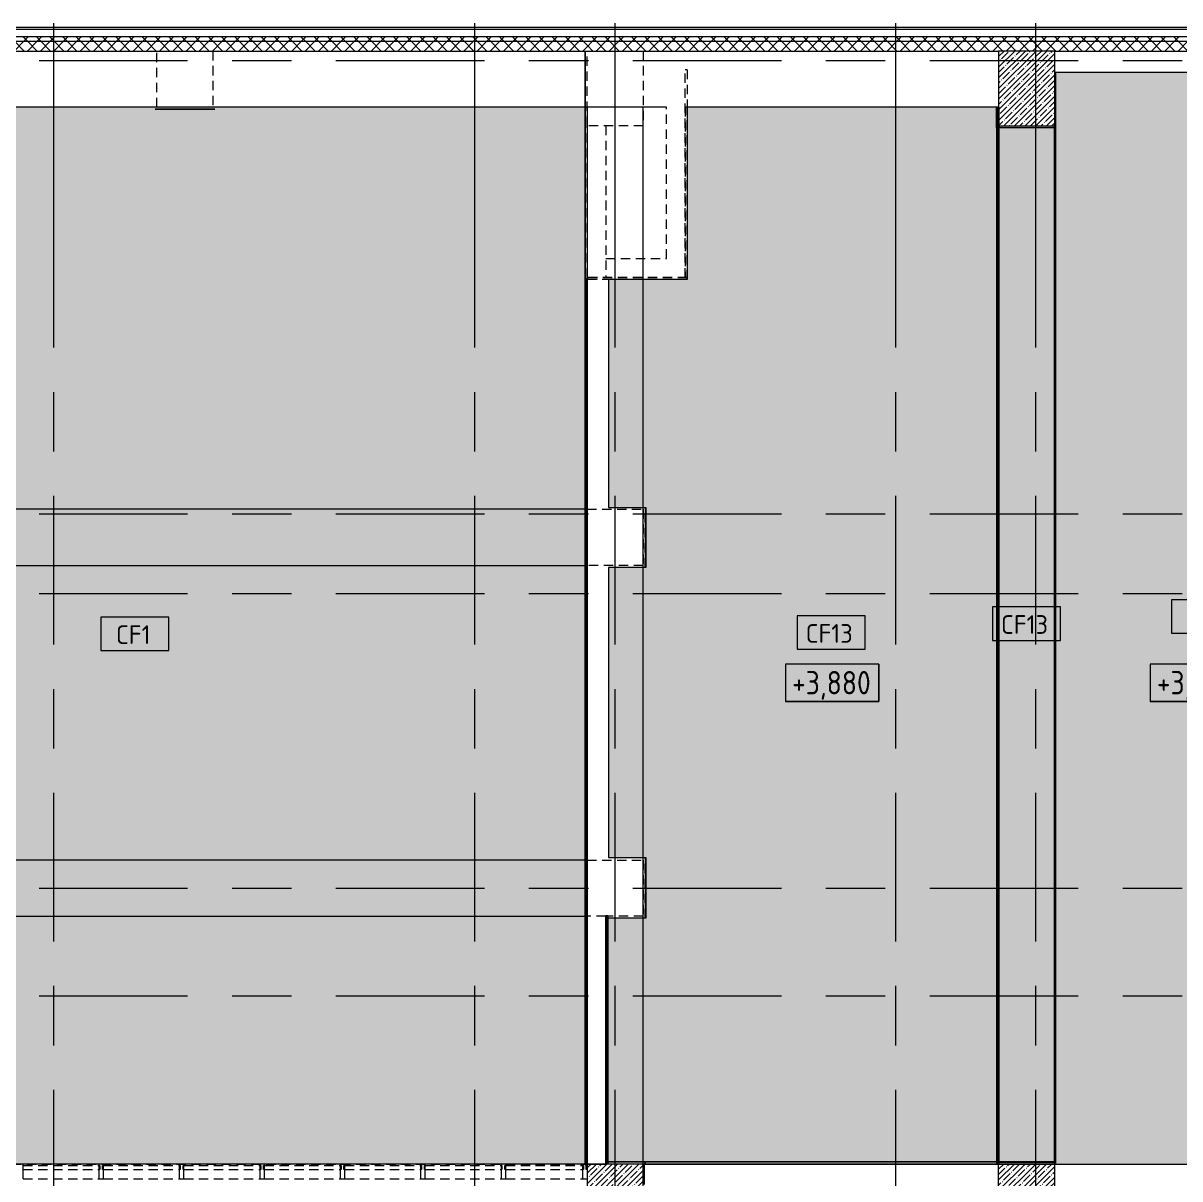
# Model space of a CAD drawing. Header units: millimetres. Extents: x -2911 to 191903, y -8553 to 29000.
# Drawn here: x 7680 to 20049, y 15042 to 27398 of the extents above; entities that cross this region are included whole.
import ezdxf

# ---------------------------------------------------------------- set-up
doc = ezdxf.new("R2010")
doc.units = ezdxf.units.MM
doc.linetypes.add('200_ШТРИХ__ш1_п0_6_', pattern=[160, 100, -60])
doc.linetypes.add('Осевая', pattern=[3175, 635, -476.25, 1587.5, -476.25])
for name, color, linetype, lineweight in [('A-CLNG', 7, 'Continuous', 9), ('A-CLNG-IDEN', 7, 'Continuous', 9), ('A-CLNG-PATT', 7, 'Continuous', 9), ('A-DETL-MBND', 7, '200_ШТРИХ__ш1_п0_6_', 9), ('A-DETL-MBND-1', 7, 'Continuous', 9), ('A-FLOR', 7, 'Continuous', 9), ('A-FLOR-1', 7, 'Continuous', 35), ('A-WALL', 7, 'Continuous', 9), ('G-ANNO-DIMS', 7, 'Continuous', 9), ('I-WALL', 7, 'Continuous', 9), ('S-COLS', 7, 'Continuous', 9), ('Оси', 7, 'Continuous', 9), ('Оси-2', 7, 'Осевая', 9)]:
    doc.layers.add(name, color=color, linetype=linetype, lineweight=lineweight)
for name, color, linetype, lineweight, true_color in [('A-WALL-1', 7, 'Continuous', 25, 0x3c3c3c), ('A-WALL-3', 7, 'Continuous', 13, 0x3c3c3c), ('A-WALL-FNSH-1', 7, 'Continuous', 9, 0x3c3c3c), ('A-WALL-FNSH-2', 7, 'Continuous', 13, 0x3c3c3c)]:
    doc.layers.add(name, color=color, linetype=linetype, lineweight=lineweight, true_color=true_color)
doc.styles.add('GOST Common', font='GOST_Common.ttf', dxfattribs={"width": 0.9, "height": 250})
doc.styles.add('GOST Common_1', font='GOST_Common.ttf', dxfattribs={"height": 200})
pattern_1 = [(45, (0, 0), (-70.71068, 70.71068), []), (135, (0, 0), (-70.71068, -70.71068), [])]
pattern_2 = [(45, (0, 0), (-57.02463, 57.02463), []), (45, (57.025, 0), (-57.02463, 57.02463), [100.806, -20.161, 3.353, -16.808])]
pattern_3 = [(0, (0, 0), (121.92, 30.48), [10.058, -81.382, 10.058, -81.382, -487.68]), (0, (0, 0), (121.92, 30.48), [-182.88, 10.058, -172.822, 10.058, -81.382, -213.36]), (0, (0, 0), (121.92, 30.48), [-457.2, 10.058, -50.902, 10.058, -142.342]), (120, (45.72, 15.24), (-87.356454, 90.345817), [10.058, -81.382, 10.058, -81.382, -487.68]), (120, (45.72, 15.24), (-87.356454, 90.345817), [-182.88, 10.058, -172.822, 10.058, -81.382, -213.36]), (120, (45.72, 15.24), (-87.356454, 90.345817), [-457.2, 10.058, -50.902, 10.058, -142.342]), (240, (60.96, 76.2), (-34.563546, -120.825817), [10.058, -81.382, 10.058, -81.382, -487.68]), (240, (60.96, 76.2), (-34.563546, -120.825817), [-182.88, 10.058, -172.822, 10.058, -81.382, -213.36]), (240, (60.96, 76.2), (-34.563546, -120.825817), [-457.2, 10.058, -50.902, 10.058, -142.342])]

# ---------------------------------------------------------------- blocks, each defined once
blk = doc.blocks.new('BSC_Колонна _Прямоугольная - 600х800-24078684-План потолков с обозначением видов отделки и геометрии 2 этажа в осях 1-12')
at = {"layer": 'A-DETL-MBND'}
for p, q in [((-300, -400), (-300, 400)), ((300, 400), (300, -400)), ((300, -400), (-300, -400))]:
    blk.add_line(p, q, dxfattribs=at)
blk = doc.blocks.new('BSC_Колонна _Прямоугольная - 600х600-V3-План потолков с обозначением видов отделки и геометрии 2 этажа в осях 1-12')
at = {"layer": 'S-COLS'}
h = blk.add_hatch(dxfattribs=at)
h.set_pattern_fill('FP_4', color=256, style=0, pattern_type=2)
h.set_pattern_definition([(45, (-14010, -14900), (-57.02463, 57.02463), []), (45, (-13952.975, -14900), (-57.02463, 57.02463), [100.806, -20.161, 3.353, -16.808])])
h.paths.add_polyline_path([(-300, -300), (300, -300), (300, 300), (-300, 300), (-300, -269)])
for p, q in [((300, 300), (-300, 300)), ((-300, 300), (-300, -300)), ((300, -300), (300, 300)), ((-300, -300), (300, -300))]:
    blk.add_line(p, q, dxfattribs=at)
blk = doc.blocks.new('BSC_Колонна _Прямоугольная - 600х600-23295697-План потолков с обозначением видов отделки и геометрии 2 этажа в осях 1-12')
at = {"layer": 'A-DETL-MBND'}
for p, q in [((-300, 300), (300, 300)), ((300, 300), (300, -300)), ((-100, -300), (-300, -300)), ((300, -300), (-80, -300))]:
    blk.add_line(p, q, dxfattribs=at)
blk = doc.blocks.new('BSC_Колонна _Прямоугольная - 600х600-V4-План потолков с обозначением видов отделки и геометрии 2 этажа в осях 1-12')
at = {"layer": 'A-DETL-MBND'}
for p, q in [((-300, 300), (300, 300)), ((300, 300), (300, -300)), ((300, -300), (-300, -300))]:
    blk.add_line(p, q, dxfattribs=at)
blk = doc.blocks.new('BSC_Колонна _Прямоугольная - 600х600-V21-План потолков с обозначением видов отделки и геометрии 2 этажа в осях 1-12')
at = {"layer": 'A-DETL-MBND'}
for p, q in [((-300, -300), (-300, 300)), ((300, 300), (300, -300)), ((300, -300), (-300, -300))]:
    blk.add_line(p, q, dxfattribs=at)
blk = doc.blocks.new('BSC_Колонна _Прямоугольная - 600х800-V27-План потолков с обозначением видов отделки и геометрии 2 этажа в осях 1-12')
at = {"layer": 'S-COLS'}
h = blk.add_hatch(dxfattribs=at)
h.set_pattern_fill('FP_33', color=256, style=0, pattern_type=2)
h.set_pattern_definition([(45, (-18410.26, -26700), (-57.02463, 57.02463), []), (45, (-18353.23, -26700), (-57.02463, 57.02463), [100.806, -20.161, 3.353, -16.808])])
h.paths.add_polyline_path([(-300, -400), (300, -400), (300, 400), (-300, 400)])
for p, q in [((300, 400), (-300, 400)), ((-300, 400), (-300, -400)), ((300, -400), (300, 400)), ((-300, -400), (300, -400))]:
    blk.add_line(p, q, dxfattribs=at)
blk = doc.blocks.new('Прямоугольный импост - Импост структурный с накладкой - 160мм-23771919-План потолков с обозначением видов отделки и геометрии 2 этажа в осях 1-12')
at = {"layer": 'A-DETL-MBND'}
for p, q in [((12840, 15183), (12840, 15200)), ((12840, 15143), (12840, 15183)), ((12840, 15183), (13660, 15183)), ((12840, 15043), (12840, 15143)), ((12840, 15143), (13660, 15143)), ((13660, 15200), (13660, 15183)), ((13660, 15183), (13660, 15143)), ((13660, 15143), (13660, 15043)), ((12840, 15043), (13660, 15043))]:
    blk.add_line(p, q, dxfattribs=at)
blk = doc.blocks.new('Прямоугольный импост - Импост структурный с накладкой - 160мм-23997896-План потолков с обозначением видов отделки и геометрии 2 этажа в осях 1-12')
at = {"layer": 'A-DETL-MBND'}
for p, q in [((-50, 40), (-50, 140)), ((-50, 140), (0, 140)), ((-40, 40), (-50, 40)), ((-50, -17), (-50, 0)), ((-50, 0), (-40, 0)), ((-40, 0), (-40, 40)), ((0, 40), (-10, 40)), ((-10, 40), (-10, 0)), ((-10, 0), (0, 0))]:
    blk.add_line(p, q, dxfattribs=at)
blk = doc.blocks.new('Системная панель - Стекло - 40мм-23997898-План потолков с обозначением видов отделки и геометрии 2 этажа в осях 1-12')
at = {"layer": 'A-DETL-MBND'}
h = blk.add_hatch(dxfattribs=at)
h.set_pattern_fill('FP_37', color=256, style=0, pattern_type=2)
h.set_pattern_definition([(63.435, (-12996.1, -15056), (-1022.33, 3067), [1270, -762, 1270, -762, -1615.61]), (63.435, (-12996.1, -15056), (-1022.33, 3067), [-4064, 508, -1107.6]), (63.435, (-13059.6, -14992.5), (-1022.33, 3067), [1016, -1270, 762, -762, -1869.61]), (63.435, (-13059.6, -14992.5), (-1022.33, 3067), [-3810, 889, -980.6]), (63.435, (-13059.6, -14802), (-1022.33, 3067), [762, -1524, 508, -762, -2123.61]), (63.435, (-13059.6, -14802), (-1022.33, 3067), [-3556, 1143, -980.6]), (63.435, (-12869.1, -14992.5), (-1022.33, 3067), [762, -1524, 635, -25618.6]), (63.435, (-12678.6, -14802), (-1022.33, 3067), [381, -1905, 254, -25999.6]), (63.435, (-12996.1, -14484.5), (-1022.33, 3067), [254, -1905, 254, -1016, -2250.61]), (63.435, (-12996.1, -14484.5), (-1022.33, 3067), [-3429, 635, -1615.6]), (63.435, (-11853.1, -14675), (-1022.33, 3067), [1270, -1905, 1524, -1006]), (63.435, (-11853.1, -14865.5), (-1022.33, 3067), [1778, -1270, 1905, -752]), (63.435, (-11726.1, -14802), (-1022.33, 3067), [2032, -1016, 1524, -1107.6]), (63.435, (-11535.6, -14611.5), (-1022.33, 3067), [1270, -1778, 1016, -1615.6]), (63.435, (-11726.1, -14230.5), (-1022.33, 3067), [635, -2540, 762, -1742.6]), (63.435, (-11345.1, -14421), (-1022.33, 3067), [508, -2540, 508, -2123.6])])
h.paths.add_polyline_path([(-420, -40), (-410, -40), (-410, 0), (-420, 0)])
h.paths.add_polyline_path([(420, -40), (420, 0), (410, 0), (410, -40)])
blk = doc.blocks.new('Прямоугольный импост - Импост структурный с накладкой - 160мм-23771910-План потолков с обозначением видов отделки и геометрии 2 этажа в осях 1-12')
at = {"layer": 'A-DETL-MBND'}
for p, q in [((11980, 15183), (11980, 15200)), ((11980, 15143), (11980, 15183)), ((11980, 15183), (12790, 15183)), ((11980, 15043), (11980, 15143)), ((11980, 15143), (12790, 15143)), ((12790, 15200), (12790, 15183)), ((12790, 15183), (12790, 15143)), ((12790, 15143), (12790, 15043)), ((11980, 15043), (12790, 15043))]:
    blk.add_line(p, q, dxfattribs=at)
blk = doc.blocks.new('Прямоугольный импост - Импост структурный с накладкой - 160мм-23997894-План потолков с обозначением видов отделки и геометрии 2 этажа в осях 1-12')
at = {"layer": 'A-DETL-MBND'}
for p, q in [((-25, 40), (-25, 140)), ((-25, 140), (25, 140)), ((25, 140), (25, 40)), ((-15, 40), (-25, 40)), ((-25, -17), (-25, 0)), ((-25, 0), (-15, 0)), ((-15, 0), (-15, 40)), ((25, 40), (15, 40)), ((15, 40), (15, 0)), ((15, 0), (25, 0)), ((25, 0), (25, -17))]:
    blk.add_line(p, q, dxfattribs=at)
blk = doc.blocks.new('Системная панель - Стекло - 40мм-V33-План потолков с обозначением видов отделки и геометрии 2 этажа в осях 1-12')
at = {"layer": 'A-DETL-MBND'}
h = blk.add_hatch(dxfattribs=at)
h.set_pattern_fill('FP_38', color=256, style=0, pattern_type=2)
h.set_pattern_definition([(63.435, (-12131, -15056), (-1022.33, 3067), [1270, -762, 1270, -762, -1615.61]), (63.435, (-12131, -15056), (-1022.33, 3067), [-4064, 508, -1107.6]), (63.435, (-12194.5, -14992.5), (-1022.33, 3067), [1016, -1270, 762, -762, -1869.61]), (63.435, (-12194.5, -14992.5), (-1022.33, 3067), [-3810, 889, -980.6]), (63.435, (-12194.5, -14802), (-1022.33, 3067), [762, -1524, 508, -762, -2123.61]), (63.435, (-12194.5, -14802), (-1022.33, 3067), [-3556, 1143, -980.6]), (63.435, (-12004, -14992.5), (-1022.33, 3067), [762, -1524, 635, -25618.6]), (63.435, (-11813.5, -14802), (-1022.33, 3067), [381, -1905, 254, -25999.6]), (63.435, (-12131, -14484.5), (-1022.33, 3067), [254, -1905, 254, -1016, -2250.61]), (63.435, (-12131, -14484.5), (-1022.33, 3067), [-3429, 635, -1615.6]), (63.435, (-10988, -14675), (-1022.33, 3067), [1270, -1905, 1524, -1006]), (63.435, (-10988, -14865.5), (-1022.33, 3067), [1778, -1270, 1905, -752]), (63.435, (-10861, -14802), (-1022.33, 3067), [2032, -1016, 1524, -1107.6]), (63.435, (-10670.5, -14611.5), (-1022.33, 3067), [1270, -1778, 1016, -1615.6]), (63.435, (-10861, -14230.5), (-1022.33, 3067), [635, -2540, 762, -1742.6]), (63.435, (-10480, -14421), (-1022.33, 3067), [508, -2540, 508, -2123.6])])
h.paths.add_polyline_path([(-415, -40), (-405, -40), (-405, 0), (-415, 0)])
h.paths.add_polyline_path([(415, -40), (415, 0), (405, 0), (405, -40)])
blk = doc.blocks.new('Системная панель - Стекло - 40мм-V34-План потолков с обозначением видов отделки и геометрии 2 этажа в осях 1-12')
at = {"layer": 'A-DETL-MBND'}
h = blk.add_hatch(dxfattribs=at)
h.set_pattern_fill('FP_39', color=256, style=0, pattern_type=2)
h.set_pattern_definition([(63.435, (-10411, -15056), (-1022.33, 3067), [1270, -762, 1270, -762, -1615.61]), (63.435, (-10411, -15056), (-1022.33, 3067), [-4064, 508, -1107.6]), (63.435, (-10474.5, -14992.5), (-1022.33, 3067), [1016, -1270, 762, -762, -1869.61]), (63.435, (-10474.5, -14992.5), (-1022.33, 3067), [-3810, 889, -980.6]), (63.435, (-10474.5, -14802), (-1022.33, 3067), [762, -1524, 508, -762, -2123.61]), (63.435, (-10474.5, -14802), (-1022.33, 3067), [-3556, 1143, -980.6]), (63.435, (-10284, -14992.5), (-1022.33, 3067), [762, -1524, 635, -25618.6]), (63.435, (-10093.5, -14802), (-1022.33, 3067), [381, -1905, 254, -25999.6]), (63.435, (-10411, -14484.5), (-1022.33, 3067), [254, -1905, 254, -1016, -2250.61]), (63.435, (-10411, -14484.5), (-1022.33, 3067), [-3429, 635, -1615.6]), (63.435, (-9268, -14675), (-1022.33, 3067), [1270, -1905, 1524, -1006]), (63.435, (-9268, -14865.5), (-1022.33, 3067), [1778, -1270, 1905, -752]), (63.435, (-9141, -14802), (-1022.33, 3067), [2032, -1016, 1524, -1107.6]), (63.435, (-8950.5, -14611.5), (-1022.33, 3067), [1270, -1778, 1016, -1615.6]), (63.435, (-9141, -14230.5), (-1022.33, 3067), [635, -2540, 762, -1742.6]), (63.435, (-8760, -14421), (-1022.33, 3067), [508, -2540, 508, -2123.6])])
h.paths.add_polyline_path([(-415, -40), (-405, -40), (-405, 0), (-415, 0)])
h.paths.add_polyline_path([(415, -40), (415, 0), (405, 0), (405, -40)])
blk = doc.blocks.new('М_потолков - Марка_ Имя типа-25382930-План потолков с обозначением видов отделки и геометрии 2 этажа в осях 1-12')
at = {"layer": 'A-CLNG-IDEN'}
for p, q in [((3.625, 1.984375), (-3.625, 1.984375)), ((-3.625, 1.984375), (-3.625, -1.59375)), ((3.625, -1.59375), (3.625, 1.984375)), ((-3.625, -1.59375), (3.625, -1.59375))]:
    blk.add_line(p, q, dxfattribs=at)
blk = doc.blocks.new('Высотные отметки - 10х4_h_-17668695-План потолков с обозначением видов отделки и геометрии 2 этажа в осях 1-12')
at = {"layer": 'G-ANNO-DIMS'}
for p, q in [((-5, 4), (-5, 0)), ((5, 4), (-5, 4)), ((5, 4), (-5, 4)), ((-5, 4), (-5, 0)), ((5, 4), (5, 0)), ((5, 0), (5, 4)), ((5, 0), (-5, 0)), ((-5, 0), (5, 0))]:
    blk.add_line(p, q, dxfattribs=at)

msp = doc.modelspace()

# ---------------------------------------------------------------- hatches: boundary and pattern name
at = {"layer": 'A-CLNG-PATT'}
for points in [[(18720.3, 26500), (18720.3, 26849), (18710.3, 26849), (18710.3, 26500)], [(19132.6, 15200), (21915.3, 15200), (21915.3, 26870), (18720.3, 26870), (18720.3, 15200)], [(17919.9, 15228), (18089.3, 15228), (18089.3, 26498), (14780, 26498), (14780, 24658), (13940, 24658), (13940, 22218), (14340, 22218), (14340, 21578), (13940, 21578), (13940, 18478), (14340, 18478), (14340, 17828), (13930.3, 17828), (13930.3, 15228), (16707.1, 15228)], [(18110, 15200), (18710, 15200), (18710, 26300), (18110.3, 26300), (18110, 15611.5)]]:
    msp.add_hatch(color=256, dxfattribs=at).paths.add_polyline_path(points)
h = msp.add_hatch(color=256, dxfattribs=at)
h.paths.add_polyline_path([(18710.3, 15200), (18720.3, 15200), (18720.3, 26274.5), (18710, 26274.5), (18710, 15200)])
h.paths.add_polyline_path([(18105.8, 15200), (18110, 15200), (18110, 26274.5), (18089.3, 26274.5), (18089.3, 15200)])
at = {"layer": 'A-DETL-MBND-1'}
h = msp.add_hatch(color=256, dxfattribs=at)
h.paths.add_polyline_path([(4660, 15200), (4660, 17850), (4060, 17850), (4060, 15200), (4579.3, 15200)])
h.paths.add_polyline_path([(4660, 18450), (4660, 21600), (4060, 21600), (4060, 18450), (4660, 18450)])
h.paths.add_polyline_path([(13690, 17850), (13690, 18450), (4660, 18450), (4660, 17850), (9951, 17850)])
h.paths.add_polyline_path([(4660, 22200), (4660, 26500), (4060, 26500), (4060, 22200), (4586.5, 22200)])
h.paths.add_polyline_path([(5241.5, 21600), (13690, 21600), (13690, 22200), (4660, 22200), (4660, 21600), (4743.7, 21600)])
h = msp.add_hatch(color=256, dxfattribs=at)
h.paths.add_polyline_path([(13068.7, 15200), (13690, 15200), (13690, 17850), (4660, 17850), (4661, 15200), (12462.3, 15200)])
h.paths.add_polyline_path([(9104.5, 18450), (13690, 18450), (13690, 21600), (4660, 21600), (4660, 18450), (4795.8, 18450)])
h.paths.add_polyline_path([(9430.4, 22200), (13690, 22200), (13690, 26500), (4660, 26500), (4660, 22200), (5765.7, 22200)])
at = {"layer": 'A-FLOR'}
h = msp.add_hatch(dxfattribs=at)
h.set_pattern_fill('FP_11', color=256, style=0, pattern_type=2)
h.set_pattern_definition(pattern_2)
h.paths.add_polyline_path([(18110.3, 15200), (18710, 15200), (18710, 26300), (18110.3, 26300), (18110, 15200)])
h.paths.add_polyline_path([(22509.7, 15200), (22509.7, 26500), (21915.3, 26500), (21915.3, 15200)])
h.paths.add_polyline_path([(30010, 15200), (30610, 15200), (30610, 17850), (30010, 17850), (30010, 15611.5)])
h.paths.add_polyline_path([(25810, 15200), (26410, 15200), (26410, 26500), (25810, 26500), (25810, 19533.6)])
h.paths.add_polyline_path([(30610, 18450), (30610, 22000), (30010, 22000), (30010, 18450), (30437.4, 18450)])
h.paths.add_polyline_path([(30010, 22600), (30610, 22600), (30610, 26500), (30010, 26500), (30010, 23455.7)])
at = {"layer": 'A-WALL'}
h = msp.add_hatch(dxfattribs=at)
h.set_pattern_fill('FP_9', color=256, style=0, pattern_type=2)
h.set_pattern_definition(pattern_1)
h.paths.add_polyline_path([(-270.5, 27200), (13710, 27200), (13710, 27250), (-270.5, 27250)])
h = msp.add_hatch(dxfattribs=at)
h.set_pattern_fill('FP_9', color=256, style=0, pattern_type=2)
h.set_pattern_definition(pattern_1)
h.paths.add_polyline_path([(33710, 27200), (33710, 27250), (13710, 27250), (13710, 27200), (33686, 27200)])
h = msp.add_hatch(dxfattribs=at)
h.set_pattern_fill('FP_9', color=256, style=0, pattern_type=2)
h.set_pattern_definition(pattern_1)
h.paths.add_polyline_path([(13689, 27100), (13710, 27100), (13710, 27200), (-270.5, 27200), (-270.5, 27100), (9430.4, 27100)])
h = msp.add_hatch(dxfattribs=at)
h.set_pattern_fill('FP_9', color=256, style=0, pattern_type=2)
h.set_pattern_definition(pattern_1)
h.paths.add_polyline_path([(33079.6, 27100), (33610, 27100), (33610, 27200), (13710, 27200), (13710, 27100), (32473.2, 27100)])
at = {"layer": 'I-WALL'}
h = msp.add_hatch(dxfattribs=at)
h.set_pattern_fill('FP_40', color=256, style=0, pattern_type=2)
h.set_pattern_definition(pattern_3)
h.paths.add_polyline_path([(18110.3, 26280), (18110.3, 26500), (18090.3, 26500), (18090.3, 26280)])
h = msp.add_hatch(dxfattribs=at)
h.set_pattern_fill('FP_40', color=256, style=0, pattern_type=2)
h.set_pattern_definition(pattern_3)
h.paths.add_polyline_path([(18720.3, 26300), (18720.3, 26500), (18710.3, 26498.8), (18710.3, 26300)])
h = msp.add_hatch(dxfattribs=at)
h.set_pattern_fill('FP_40', color=256, style=0, pattern_type=2)
h.set_pattern_definition(pattern_3)
h.paths.add_polyline_path([(13690, 15200), (13710, 15200), (13710, 24660), (13690, 24660), (13690, 15611.5)])
h = msp.add_hatch(dxfattribs=at)
h.set_pattern_fill('FP_40', color=256, style=0, pattern_type=2)
h.set_pattern_definition(pattern_3)
h.paths.add_polyline_path([(13910.3, 15210), (13930.3, 15210), (13930.3, 17850), (13910.3, 17850), (13910.3, 15611.5)])
at = {"layer": 'S-COLS'}
h = msp.add_hatch(dxfattribs=at)
h.set_pattern_fill('FP_11', color=256, style=0, pattern_type=2)
h.set_pattern_definition(pattern_2)
h.paths.add_polyline_path([(18110.3, 14600), (18710.3, 14600), (18710.3, 15200), (18110.3, 15200), (18110.3, 14630.9)])

# ---------------------------------------------------------------- linework, layer by layer
at = {"layer": 'A-CLNG'}
for p, q in [((18720.3, 26849), (18710.3, 26849)), ((21915.3, 26870), (18720.3, 26870)), ((18720.3, 26870), (18720.3, 15200)), ((14780, 26498), (14780, 24658)), ((18089.3, 26498), (14780, 26498)), ((18089.3, 26498), (18089.3, 15200)), ((18110, 26274.5), (18090.3, 26274.5)), ((18720.3, 26274.5), (18710, 26274.5)), ((14780, 24658), (13940, 24658)), ((13940, 24658), (13940, 22218)), ((13940, 22218), (14340, 22218)), ((14340, 22218), (14340, 21578)), ((14340, 21578), (13940, 21578)), ((13940, 21578), (13940, 18478)), ((13940, 18478), (14340, 18478)), ((14340, 18478), (14340, 17828)), ((14340, 17828), (13930.3, 17828)), ((13930.3, 15228), (18089.3, 15228)), ((18720.3, 15200), (21915.3, 15200))]:
    msp.add_line(p, q, dxfattribs=at)
at = {"layer": 'A-DETL-MBND'}
for p, q in [((14780, 26900), (14760, 26900)), ((14760, 24680), (14760, 26900)), ((14780, 26900), (14780, 24680)), ((13690, 24660), (13690, 26500)), ((14560, 24880), (14560, 26500)), ((14760, 26500), (14760, 24680)), ((14780, 24659), (14780, 26500)), ((14781, 26500), (14781, 24659)), ((13710.3, 24680), (13710.3, 26300)), ((13910.3, 26300), (13910.3, 24680)), ((13910.3, 24880), (14560, 24880)), ((13710, 24660), (14780, 24660)), ((14781, 24659), (13710, 24659)), ((14780, 24680), (13710.3, 24680)), ((14330, 24660), (14331, 24660)), ((14330, 24658), (14330, 24660)), ((14331, 24660), (14331, 24658)), ((14330, 21578), (14330, 22218)), ((14331, 22218), (14331, 21578)), ((14330, 17828), (14330, 18478)), ((14331, 18478), (14331, 17828)), ((14330, 15200), (14330, 15228)), ((14331, 15228), (14331, 15200)), ((6760, 15200), (13690, 15200))]:
    msp.add_line(p, q, dxfattribs=at)
at = {"layer": 'A-FLOR'}
for p, q in [((14310, 26500), (13710, 26500)), ((13710, 26500), (13710, 24660)), ((14310, 15200), (14310, 26500)), ((13690, 22200), (4660, 22200)), ((13710.3, 21600), (13710.3, 22200)), ((4660, 21600), (13690, 21600)), ((13690, 18450), (4660, 18450)), ((13710.3, 17850), (13710.3, 18450)), ((4660, 17850), (13690, 17850)), ((13690, 15200), (6760, 15200)), ((13710, 15200), (13710, 14980)), ((13710.3, 15200), (13910.3, 15200)), ((14310, 15200), (13710.3, 15200)), ((13910.3, 15200), (13910.3, 15203.4)), ((13910.3, 15203.4), (18089.3, 15203.4)), ((18710, 15200), (18110.3, 15200))]:
    msp.add_line(p, q, dxfattribs=at)
at = {"layer": 'A-FLOR-1'}
for p, q in [((18110, 15200), (18110, 26500)), ((18710, 26300), (18710, 15200))]:
    msp.add_line(p, q, dxfattribs=at)
at = {"layer": 'A-WALL'}
for p, q in [((33760, 27250), (-270.5, 27250)), ((33710, 27200), (-270.5, 27200)), ((13690, 27100), (13689, 27100)), ((13690, 24659.5), (13689, 24659.5))]:
    msp.add_line(p, q, dxfattribs=at)
at = {"layer": 'A-WALL-1'}
for p, q in [((18090.3, 26280), (18090.3, 26500)), ((18090.3, 26280), (18110.3, 26280)), ((18110.3, 26280), (18110.3, 26300)), ((18710.3, 26300), (18720.3, 26300)), ((13690, 24660), (13690, 15200)), ((13710, 24660), (13690, 24660)), ((13710, 15200), (13710, 24660)), ((13930.3, 17850), (13910.3, 17850)), ((13910.3, 17850), (13910.3, 15210)), ((13930.3, 15210), (13930.3, 17850)), ((13690, 15200), (13710, 15200)), ((13910.3, 15210), (13930.3, 15210))]:
    msp.add_line(p, q, dxfattribs=at)
at = {"layer": 'A-WALL-3'}
for p, q in [((33840, 27330), (-270.5, 27330)), ((-270.5, 27100), (13689, 27100)), ((13690, 27100), (18110.3, 27100)), ((18710.3, 27100), (33610, 27100))]:
    msp.add_line(p, q, dxfattribs=at)
at = {"layer": 'A-WALL-FNSH-1'}
msp.add_line((33860, 27350), (-270.5, 27350), dxfattribs=at)
at = {"layer": 'A-WALL-FNSH-2'}
for p, q in [((13689, 27100), (13689, 24659.5)), ((13690, 24659.5), (13690, 27100)), ((9730, 26479.5), (9091, 26479.5)), ((9091, 26479.5), (9091, 26478.5)), ((9091, 26478.5), (9730, 26478.5)), ((9730, 26478.5), (9730, 26479.5)), ((18090.3, 26274.5), (18089.3, 26274.5)), ((18090.3, 26274.5), (18090.3, 26280)), ((13689, 24659.5), (13689, 15200)), ((18720.3, 15222), (18089.3, 15222)), ((18089.3, 15220), (18720.3, 15220)), ((13689, 15200), (13690, 15200))]:
    msp.add_line(p, q, dxfattribs=at)
at = {"layer": 'I-WALL'}
for p, q in [((14560, 26500), (4660, 26500)), ((14780, 26500), (14760, 26500)), ((18110.3, 26500), (14781, 26500)), ((14781, 26500), (14781, 26498)), ((18089.3, 26498), (18089.3, 26500)), ((18720.3, 26500), (18710.3, 26500)), ((18720.3, 26278), (18089.3, 26278)), ((18720.3, 26280), (18110.3, 26280)), ((13930.3, 15222), (18089.3, 15222)), ((18089.3, 15220), (13930.3, 15220)), ((14320, 15200), (18110.3, 15200)), ((14320, 15200), (14320, 14980)), ((18710.3, 15200), (18720.3, 15200))]:
    msp.add_line(p, q, dxfattribs=at)
at = {"layer": 'S-COLS'}
for p, q in [((18110.3, 14600), (18110.3, 15200)), ((18110.3, 15200), (18710.3, 15200)), ((18710.3, 14600), (18710.3, 15200))]:
    msp.add_line(p, q, dxfattribs=at)
at = {"layer": 'Оси'}
for p, q in [((8010, 24898.1), (8010, 27398.1)), ((12510, 24898.1), (12510, 27398.1)), ((14010, 24898.1), (14010, 27398.1)), ((17010, 24898.1), (17010, 27398.1)), ((18510, 24898.1), (18510, 27398.1))]:
    msp.add_line(p, q, dxfattribs=at)
at = {"layer": 'Оси-2'}
for p, q in [((389, 27000), (31360, 27000)), ((8010, 593.7), (8010, 24898.1)), ((12510, 593.7), (12510, 24898.1)), ((14010, 593.7), (14010, 24898.1)), ((17010, 593.7), (17010, 24898.1)), ((18510, 593.7), (18510, 24898.1)), ((389, 22150), (35990, 22150)), ((389, 21300), (35990, 21300)), ((389, 18150), (35990, 18150)), ((389, 17000), (35990, 17000))]:
    msp.add_line(p, q, dxfattribs=at)

# ---------------------------------------------------------------- block references
at = {"layer": 'A-CLNG-IDEN', "xscale": 99.99999999999993, "yscale": 99.99999999999993, "zscale": 99.99999999999993}
for p in [(18408.1, 20958.2), (20321.6, 21035), (8875, 20850), (16320, 20863)]:
    msp.add_blockref('М_потолков - Марка_ Имя типа-25382930-План потолков с обозначением видов отделки и геометрии 2 этажа в осях 1-12', p, dxfattribs=at)
at = {"layer": 'A-DETL-MBND'}
for name, p in [('BSC_Колонна _Прямоугольная - 600х600-V21-План потолков с обозначением видов отделки и геометрии 2 этажа в осях 1-12', (9410, 26800)), ('BSC_Колонна _Прямоугольная - 600х800-24078684-План потолков с обозначением видов отделки и геометрии 2 этажа в осях 1-12', (14010, 26700)), ('BSC_Колонна _Прямоугольная - 600х600-V4-План потолков с обозначением видов отделки и геометрии 2 этажа в осях 1-12', (14010, 21900)), ('BSC_Колонна _Прямоугольная - 600х600-23295697-План потолков с обозначением видов отделки и геометрии 2 этажа в осях 1-12', (14010, 18150)), ('Прямоугольный импост - Импост структурный с накладкой - 160мм-23771910-План потолков с обозначением видов отделки и геометрии 2 этажа в осях 1-12', (-4300, 0)), ('Прямоугольный импост - Импост структурный с накладкой - 160мм-23771910-План потолков с обозначением видов отделки и геометрии 2 этажа в осях 1-12', (-3440, 0)), ('Прямоугольный импост - Импост структурный с накладкой - 160мм-23771910-План потолков с обозначением видов отделки и геометрии 2 этажа в осях 1-12', (-2580, 0)), ('Системная панель - Стекло - 40мм-V34-План потолков с обозначением видов отделки и геометрии 2 этажа в осях 1-12', (10665, 15183)), ('Прямоугольный импост - Импост структурный с накладкой - 160мм-23771910-План потолков с обозначением видов отделки и геометрии 2 этажа в осях 1-12', (-1720, 0)), ('Прямоугольный импост - Импост структурный с накладкой - 160мм-23771910-План потолков с обозначением видов отделки и геометрии 2 этажа в осях 1-12', (-860, 0)), ('Системная панель - Стекло - 40мм-V33-План потолков с обозначением видов отделки и геометрии 2 этажа в осях 1-12', (12385, 15183)), ('Прямоугольный импост - Импост структурный с накладкой - 160мм-23771910-План потолков с обозначением видов отделки и геометрии 2 этажа в осях 1-12', (0, 0)), ('Системная панель - Стекло - 40мм-23997898-План потолков с обозначением видов отделки и геометрии 2 этажа в осях 1-12', (13250.1, 15183)), ('Прямоугольный импост - Импост структурный с накладкой - 160мм-23771919-План потолков с обозначением видов отделки и геометрии 2 этажа в осях 1-12', (0, 0))]:
    msp.add_blockref(name, p, dxfattribs=at)
at = {"layer": 'A-DETL-MBND', "extrusion": (0, 0, -1), "rotation": 180}
for name, p in [('Прямоугольный импост - Импост структурный с накладкой - 160мм-23997894-План потолков с обозначением видов отделки и геометрии 2 этажа в осях 1-12', (-8515, 15183)), ('Прямоугольный импост - Импост структурный с накладкой - 160мм-23997894-План потолков с обозначением видов отделки и геометрии 2 этажа в осях 1-12', (-9375, 15183)), ('Прямоугольный импост - Импост структурный с накладкой - 160мм-23997894-План потолков с обозначением видов отделки и геометрии 2 этажа в осях 1-12', (-10235, 15183)), ('Прямоугольный импост - Импост структурный с накладкой - 160мм-23997894-План потолков с обозначением видов отделки и геометрии 2 этажа в осях 1-12', (-11095, 15183)), ('Прямоугольный импост - Импост структурный с накладкой - 160мм-23997894-План потолков с обозначением видов отделки и геометрии 2 этажа в осях 1-12', (-11955, 15183)), ('Прямоугольный импост - Импост структурный с накладкой - 160мм-23997894-План потолков с обозначением видов отделки и геометрии 2 этажа в осях 1-12', (-12815, 15183)), ('Прямоугольный импост - Импост структурный с накладкой - 160мм-23997896-План потолков с обозначением видов отделки и геометрии 2 этажа в осях 1-12', (-13710.3, 15183))]:
    msp.add_blockref(name, p, dxfattribs=at)
at = {"layer": 'G-ANNO-DIMS', "xscale": 99.99999999999993, "yscale": 99.99999999999993, "zscale": 99.99999999999993}
for p in [(16330.5, 20144.9), (20231, 20144.9)]:
    msp.add_blockref('Высотные отметки - 10х4_h_-17668695-План потолков с обозначением видов отделки и геометрии 2 этажа в осях 1-12', p, dxfattribs=at)
at = {"layer": 'S-COLS'}
for name, p in [('BSC_Колонна _Прямоугольная - 600х800-V27-План потолков с обозначением видов отделки и геометрии 2 этажа в осях 1-12', (18410.3, 26700)), ('BSC_Колонна _Прямоугольная - 600х600-V3-План потолков с обозначением видов отделки и геометрии 2 этажа в осях 1-12', (14010, 14900))]:
    msp.add_blockref(name, p, dxfattribs=at)

# ---------------------------------------------------------------- texts
at = {"layer": 'A-CLNG-IDEN', "char_height": 200, "attachment_point": 1, "style": 'GOST Common_1'}
for s, insert, width in [('CF13', (18135.8, 21068), 641.35), ('CF1', (8672.2, 20959.7), 472.996), ('CF13', (16047.7, 20972.7), 641.35)]:
    msp.add_mtext(s, dxfattribs=dict(at, insert=insert, width=width))
at = {"layer": 'G-ANNO-DIMS', "char_height": 250, "width": 1028.823, "attachment_point": 1, "line_spacing_factor": 1.022761, "style": 'GOST Common'}
for insert in [(15901.8, 20471.6), (19802.3, 20471.6)]:
    msp.add_mtext('+3,880', dxfattribs=dict(at, insert=insert))

doc.saveas('drawing.dxf')
